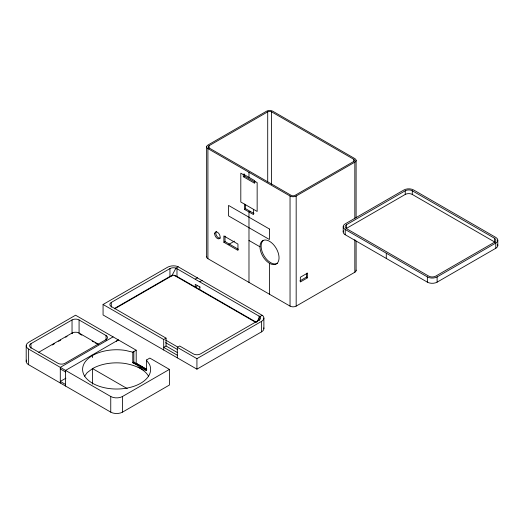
<?xml version="1.0" encoding="UTF-8"?>
<svg xmlns="http://www.w3.org/2000/svg" width="524" height="524" viewBox="0 0 524 524"><rect width="100%" height="100%" fill="white"/><g stroke="black" fill="none" stroke-linecap="round" stroke-linejoin="round"><path stroke-width="0.79" d="M171.813 275.834L175.953 268.131L178.219 266.814M256.799 322.149L259.897 316.594L262.17 315.284M84.626 376.18L87.154 372.656L92.558 368.595A34.014 19.637 0 0 1 125.413 363.512C134.065 365.221 143.733 368.221 148.593 376.18M116.321 341.268L118.372 339.925L65.572 370.403L65.572 386.05M209.05 148.168L209.05 145.718L267.712 111.848A2.731 1.579 0 0 1 271.576 111.848L353.7 159.263L353.7 161.713M243.306 176.712L254.657 183.269L254.657 180.642L243.306 174.092L243.306 176.712L244.439 176.057L255.123 182.228M244.439 204.105L244.439 209.351L245.573 208.696L254.009 213.563M250.112 211.316L248.979 211.971L248.979 282.403M30.975 348.283L30.975 343.659L72.037 319.948A4.978 2.875 0 0 1 79.078 319.948L106.051 335.524L106.051 340.148M103.071 304.483L167.595 267.227A8.299 4.788 0 0 1 177.61 266.467L262.773 315.638A8.299 4.788 0 0 1 261.456 321.422L261.456 331.902L196.926 369.158L103.071 314.97L103.071 304.483L163.704 339.493L166.056 338.137L166.056 346.004L177.629 352.685M111.285 307.169L111.285 302.453L169.946 268.583A4.978 2.875 0 0 1 175.953 268.131L259.897 316.594A4.978 2.875 0 0 1 259.111 320.066L200.45 353.929A4.978 2.875 0 0 1 193.408 353.929L179.673 346.004L177.328 347.36L177.328 357.84M207.917 148.6L290.041 196.015A4.336 2.502 0 0 0 296.171 196.015L354.833 162.152A4.336 2.502 0 0 0 354.833 158.608L272.709 111.193A4.336 2.502 0 0 0 266.578 111.193L207.917 145.063A4.336 2.502 0 0 0 207.917 148.6L207.917 258.692L290.041 306.108A4.336 2.502 0 0 0 296.171 306.108L354.833 272.244A4.336 2.502 0 0 0 356.071 270.148M223.872 242.245L237.948 250.374L237.948 244.079L223.872 235.957L223.872 242.245L225.012 241.59L238.381 249.313M114.815 308.276L169.946 276.449A4.978 2.875 0 0 1 172.815 275.631M38.763 352.266L72.037 333.054A4.978 2.875 0 0 1 79.078 333.054L98.44 344.235M114.658 308.833L172.612 275.369A1.199 0.694 0 0 1 174.315 275.369L255.732 322.378M52.217 345.008L54.339 343.783M58.59 341.327L60.712 340.102M65.67 337.24L67.085 336.421M228.844 244.387L234.497 241.119M195.242 279.128L197.594 277.772M199.782 281.748L202.133 280.392M197.594 285.639L195.242 286.995L195.242 284.368L200.188 287.132M113.092 336.873L60.293 367.357L60.293 383.005M65.913 378.184L60.293 381.426L65.572 384.478M346.587 224.645L405.249 190.775A4.978 2.875 0 0 1 412.29 190.775L494.414 238.191A4.978 2.875 0 0 1 494.414 242.252L435.752 276.122A4.978 2.875 0 0 1 428.717 276.122L346.587 228.706A4.978 2.875 0 0 1 346.587 224.645L346.587 228.313A4.978 2.875 0 0 0 346.161 228.595M346.587 228.313L405.249 194.443A4.978 2.875 0 0 1 412.29 194.443L494.414 241.859A4.978 2.875 0 0 1 495.206 242.455M26.482 360.093A8.299 4.788 0 0 0 28.63 364.724L110.754 412.139A8.299 4.788 0 0 0 122.492 412.139L169.416 385.042L169.416 369.394L149.818 358.082L146.406 360.047L149.464 364.304A34.014 19.637 0 0 1 119.577 388.952A34.014 19.637 0 0 1 82.727 367.678A34.014 19.637 0 0 1 125.413 350.418L132.788 352.187L136.194 350.215L136.194 363.237L146.412 369.138M132.788 352.187L132.788 362.667L133.849 362.058L146.792 369.525M166.056 346.004L163.704 347.36L177.328 355.22M299.872 280.916L306.481 277.104L307.614 277.759L307.614 273.043L300.35 277.235L300.35 281.958L307.614 277.759M136.194 350.215L75.561 315.206L28.63 342.303A8.299 4.788 0 0 0 28.63 349.076L110.754 396.491A8.299 4.788 0 0 0 122.492 396.491L169.416 369.394M177.328 347.36L196.926 358.671L261.456 321.422M345.224 229.492L427.355 276.908A6.904 3.989 0 0 0 437.114 276.908L495.776 243.038A6.904 3.989 0 0 0 495.776 237.405L413.652 189.989A6.904 3.989 0 0 0 403.886 189.989L345.224 223.853A6.904 3.989 0 0 0 345.224 229.492L345.224 234.732L427.355 282.148A6.904 3.989 0 0 0 437.114 282.148L495.776 248.284A6.904 3.989 0 0 0 497.564 244.433M132.788 362.667L140.661 365.988L146.406 370.534L146.406 360.047M243.306 174.616L240.804 173.175L240.804 202.009L257.153 211.447L257.153 182.614L254.657 181.173M244.439 209.351L253.518 214.591L253.518 209.351M248.979 240.464L259.976 246.811A13.486 7.788 60 0 0 274.281 264.6A13.486 7.788 60 0 0 274.281 245.533A13.486 7.788 60 0 0 259.976 246.811M174.112 275.631A4.978 2.875 0 0 1 176.981 276.449L256.282 322.234M166.056 338.137L111.285 306.514A4.978 2.875 0 0 1 111.285 302.453M165.636 340.056L177.669 347.006M165.636 342.676L177.669 349.626M132.788 362.654L146.406 370.514M137.936 366.951L144.067 370.494M81.842 335.157L79.078 333.559L79.078 319.948M92.217 341.15L93.6 341.949M94.988 342.748L97.058 343.941M91.969 355.167L92.558 355.501L92.558 357.597M127.221 388.605L92.558 368.595L92.558 384.112M60.293 368.929L65.572 371.981M497.8 240.221L497.8 245.461M495.776 243.038L495.776 248.284M494.414 238.191L494.414 241.859M437.114 276.908L437.114 282.148M427.355 276.908L427.355 282.148M412.29 190.775L412.29 194.443M405.249 190.775L405.249 194.443M386.286 253.203L386.286 258.443M356.104 160.377L356.104 217.467M356.104 241.112L356.104 270.469M354.833 162.152L354.833 218.416M354.833 239.619L354.833 272.244M343.207 226.676L343.207 231.916M306.481 273.174L306.481 277.104M296.171 196.015L296.171 306.108M290.041 196.015L290.041 306.108M271.576 111.848L271.576 184.428M269.513 263.323L269.513 294.259M267.712 111.848L267.712 181.985M263.886 318.035L263.886 328.515M259.111 315.998L259.111 320.721M248.979 172.311L248.979 177.367M245.573 204.95L245.573 208.696M244.439 173.961L244.439 176.057M225.012 236.088L225.012 241.59M206.646 146.831L206.646 256.924M199.782 286.995L199.782 289.615M196.926 358.671L196.926 369.158M176.981 268.583L176.981 276.449M169.946 268.583L169.946 276.449M163.704 339.493L163.704 349.98M140.661 365.988L140.661 368.529M133.849 351.571L133.849 362.058M122.492 396.491L122.492 412.139M110.754 396.491L110.754 412.139M72.037 319.948L72.037 333.559A4.978 2.875 0 0 1 72.528 333.316M28.63 349.076L28.63 364.724M26.2 345.689L26.2 361.331M106.051 335.524A4.978 2.875 0 0 1 106.051 339.585L64.989 363.296A4.978 2.875 0 0 1 57.948 363.296L30.975 347.72A4.978 2.875 0 0 1 30.975 343.659M263.814 327.893A8.299 4.788 0 0 1 261.456 331.902M345.224 234.732A6.904 3.989 0 0 1 343.436 230.888M207.917 258.692A4.336 2.502 0 0 1 206.685 256.596M209.05 145.718A2.731 1.579 0 0 0 209.05 147.945L291.18 195.36A2.731 1.579 0 0 0 295.038 195.36L353.7 161.497A2.731 1.579 0 0 0 353.7 159.263M277.386 263.336A13.486 7.788 60 0 1 264.207 256.059A13.486 7.788 60 0 1 263.343 240.365M220.466 238.047A3.851 2.227 60 0 1 216.608 235.82A3.851 2.227 60 0 1 216.608 231.372M269.408 229.008L228.549 205.415L228.549 215.901L269.408 239.494L269.408 229.008M214.676 233.789A3.851 2.227 60 0 0 218.763 238.872A3.851 2.227 60 0 0 218.763 233.422A3.851 2.227 60 0 0 214.676 233.789"/></g></svg>
